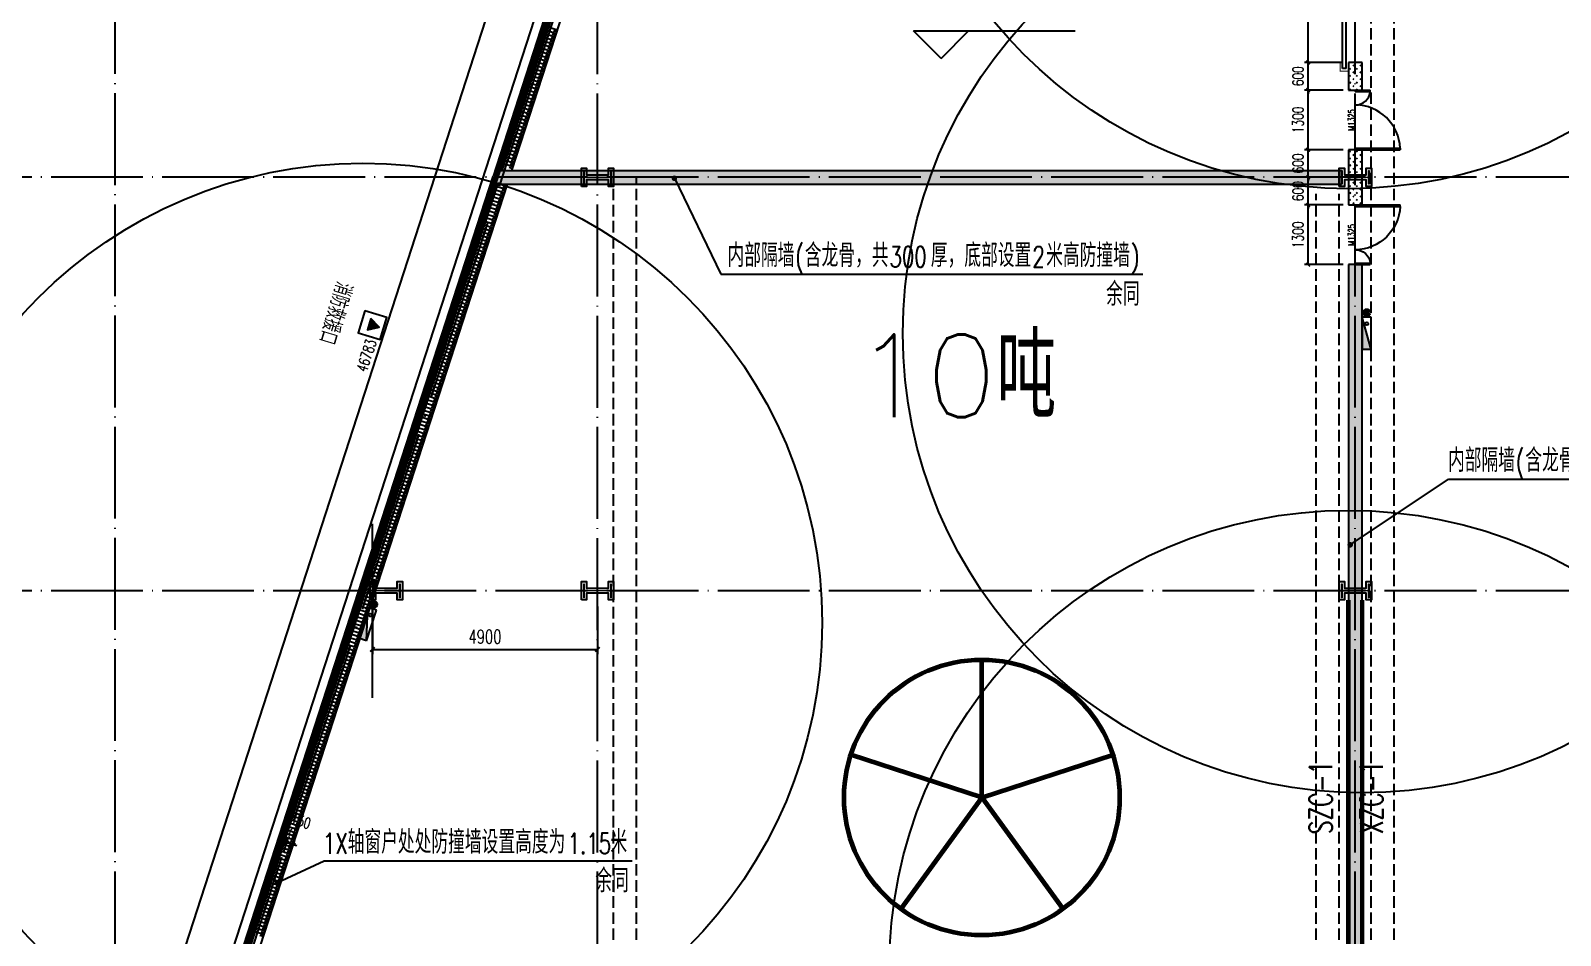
# Model space of a CAD drawing. Extents: x -1313754 to 847533, y 489853 to 941203.
# Drawn here: x -255799 to -222487, y 770318 to 790014 of the extents above; entities that cross this region are included whole.
import ezdxf
from ezdxf.enums import TextEntityAlignment as Align

# ---------------------------------------------------------------- set-up
doc = ezdxf.new("R2010")
doc.units = 0
doc.header["$LTSCALE"] = 1000
doc.header["$MEASUREMENT"] = 0
for name, pattern in [('10平面$0$DASH', [0.35, 0.25, -0.1]), ('CENTER', [2, 1.25, -0.25, 0.25, -0.25]), ('DASH', [0.35, 0.25, -0.1]), ('DOTE', [2.42, 2, -0.2, 0.02, -0.2])]:
    doc.linetypes.add(name, pattern=pattern)
doc.layers.get('Defpoints').update_dxf_attribs({"color": 210})
for name, color, linetype in [('10平面$0$WINDOW', 4, 'Continuous'), ('10平面$0$WINDOW_TEXT', 7, 'Continuous'), ('99平面图例外参$0$A-HATCH-2', 251, 'Continuous'), ('A-AXIS-D', 1, 'Continuous'), ('A-AXIS-DOTE', 14, 'DOTE'), ('A-AXIS-DP', 126, 'Continuous'), ('A-HATCH-2', 251, 'Continuous'), ('A-LIN-V', 9, 'Continuous'), ('A-SFCE', 30, 'Continuous'), ('A-TEXT', 61, 'Continuous'), ('A-WINDOW', 140, 'Continuous'), ('AS-WALL', 40, 'Continuous'), ('AS-结构边线层', 200, 'Continuous'), ('DIM_SYMB', 3, 'Continuous'), ('PUB_HATCH', 8, 'Continuous'), ('PUB_TEXT', 7, 'Continuous'), ('RP-N2-01$0$$0$A-WIND-J', 1, 'Continuous'), ('RP-N2-01$0$A-WIND-J', 3, 'Continuous'), ('SB_ZF消火栓', 10, 'Continuous'), ('建-墙-幕', 4, 'Continuous'), ('建-标高', 3, 'Continuous')]:
    doc.layers.add(name, color=color, linetype=linetype)
doc.layers.add('A-加建区域', color=47, linetype='Continuous', plot=False)
for name, color, linetype, lineweight in [('LG-ZF消防', 1, 'Continuous', 60), ('S-col', 2, 'Continuous', 0), ('THIN', 7, 'Continuous', 0), ('柱间支撑', 6, 'CENTER', 0)]:
    doc.layers.add(name, color=color, linetype=linetype, lineweight=lineweight)
doc.styles.add('10平面$0$_TCH_WINDOW', font='SIMPLEX', dxfattribs={"height": 3.5, "bigfont": 'GBCBIG'})
doc.styles.add('_TCH_DIM', font='SIMPLEX', dxfattribs={"bigfont": 'GBCBIG'})
doc.styles.add('_TCH_DIM_T3', font='SIMPLEX', dxfattribs={"width": 0.705882, "bigfont": 'GBCBIG'})
doc.styles.add('A-STANDARD', font='SIMPLEX', dxfattribs={"bigfont": 'GBCBIG'})
doc.styles.add('TSSD_Rein', font='tj-romans1.shx', dxfattribs={"width": 0.7, "bigfont": 'tj-hztxt.shx'})
doc.dimstyles.new('_TCH_ARCH&&100', dxfattribs={"dimtxt": 297.5, "dimasz": 100, "dimexe": 100, "dimexo": 100, "dimgap": 126.25, "dimtad": 1, "dimdec": 0, "dimzin": 0, "dimdsep": 46, "dimtxsty": '_TCH_DIM_T3', "dimblk": 'ARCHTICK', "dimcen": 0.09, "dimclrt": 7, "dimazin": 2, "dimtfac": 1, "dimtdec": 0, "dimtix": 1, "dimtmove": 2, "dimatfit": 3, "dimfxl": 0, "dimtolj": 1, "dimtzin": 0, "dimarcsym": 0})
doc.dimstyles.new('_TCH_ARCH&&80', dxfattribs={"dimtxt": 238, "dimasz": 80, "dimexe": 80, "dimexo": 80, "dimgap": 101, "dimtad": 1, "dimdec": 0, "dimzin": 0, "dimdsep": 46, "dimtxsty": '_TCH_DIM_T3', "dimblk": 'ARCHTICK', "dimcen": 0.09, "dimclrt": 7, "dimazin": 2, "dimtfac": 1, "dimtdec": 0, "dimtix": 1, "dimtmove": 2, "dimatfit": 3, "dimfxl": 0, "dimtolj": 1, "dimtzin": 0, "dimarcsym": 0})
pattern_1 = [(45, (25.49, 21.51), (-75.000002, 75.000002), [24, -82.06602]), (135, (192.46, 21.51), (-75.000002, -75.000002), [24, -82.06602])]

# ---------------------------------------------------------------- blocks, each defined once
blk = doc.blocks.new('_ArchTick')
at = {"color": 0, "linetype": 'ByBlock', "const_width": 0.4}
blk.add_lwpolyline([(-0.5, -0.5), (0.5, 0.5)], dxfattribs=at)
blk = doc.blocks.new('*D1481')
at = {"layer": 'A-AXIS-D', "color": 0, "lineweight": -2}
for p, q in [((-27618, -27340), (-27618, -28377)), ((-22718, -27340), (-22718, -28377)), ((-27618, -28277), (-22718, -28277))]:
    blk.add_line(p, q, dxfattribs=at)
at = {"layer": 'Defpoints', "color": 0}
for p in [(-27618, -27240), (-22718, -27240), (-22718, -28277)]:
    blk.add_point(p, dxfattribs=at)
at = {"layer": 'A-AXIS-D', "color": 0, "lineweight": -2, "xscale": 100, "yscale": 100, "zscale": 100, "rotation": 180}
blk.add_blockref('_ArchTick', (-27618, -28277), dxfattribs=at)
at = {"layer": 'A-AXIS-D', "color": 0, "lineweight": -2, "xscale": 100, "yscale": 100, "zscale": 100}
blk.add_blockref('_ArchTick', (-22718, -28277), dxfattribs=at)
at = {"layer": 'A-AXIS-D', "color": 7, "insert": (-25168, -28002), "char_height": 297.5, "attachment_point": 5, "style": '_TCH_DIM_T3'}
blk.add_mtext('\\A1;4900', dxfattribs=at)
blk = doc.blocks.new('G$C1A8DA1F8')
at = {"color": 2, "style": 'A-STANDARD'}
blk.add_text('10吨', height=1800, dxfattribs=at).set_placement((-2536, -801))
blk = doc.blocks.new('43243')
at = {"layer": 'AS-结构边线层'}
blk.add_lwpolyline([(-230898, 832220), (-254254, 760236), (-254254, 741420), (-248304, 741420), (-248304, 741670), (-246204, 741670), (-246204, 741420), (-231804, 741420), (-231804, 741670), (-229704, 741670), (-229704, 741420), (-228964, 741420), (-228964, 741250), (-222244, 741250)], dxfattribs=at)
blk = doc.blocks.new('_FZH')
at = {"layer": 'A-HATCH-2'}
blk.add_lwpolyline([(-0.437, -0.25), (-0.437, 0.25), (-0.297, 0.25), (-0.297, 0.067), (0.298, 0.067), (0.298, 0.25), (0.438, 0.25), (0.438, -0.25), (0.298, -0.25), (0.298, -0.068), (-0.297, -0.068), (-0.297, -0.25)], close=True, dxfattribs=at)
at = {"layer": 'S-col'}
blk.add_lwpolyline([(-0.375, -0.188), (-0.375, 0.187), (-0.36, 0.187), (-0.36, 0.005), (0.36, 0.005), (0.36, 0.187), (0.375, 0.187), (0.375, -0.188), (0.36, -0.188), (0.36, -0.005), (-0.36, -0.005), (-0.36, -0.188)], close=True, dxfattribs=at)
blk = doc.blocks.new('w4234324')
at = {"xscale": 800.0000000000005, "yscale": 800.0000000000005, "zscale": 800.0000000000005}
for p in [(-243454, 786820), (-226954, 786820), (-248054, 777820), (-243454, 777820), (-226954, 777820)]:
    blk.add_blockref('_FZH', p, dxfattribs=at)
blk = doc.blocks.new('3243243')
at = {"layer": 'A-HATCH-2', "linetype": 'DASH'}
for p, q in [((-226604.2, 741520), (-226604.2, 832220)), ((-226104.2, 741520), (-226104.2, 832220)), ((-243104.2, 741520), (-243104.2, 786820)), ((-242604.2, 741520), (-242604.2, 786820)), ((-227804.2, 741520), (-227804.2, 786460)), ((-227304.2, 741520), (-227304.2, 786460))]:
    blk.add_line(p, q, dxfattribs=at)
blk = doc.blocks.new('w4324324')
at = {"layer": 'A-HATCH-2', "lineweight": 60}
for q in [(-1694760, 686605), (-1697614, 684532), (-1691907, 684532), (-1696524, 681178), (-1692997, 681178)]:
    blk.add_line((-1694760, 683605), q, dxfattribs=at)
blk.add_circle((-1694760, 683605), 3000, dxfattribs=at)
blk = doc.blocks.new('w423432')
at = {"layer": 'A-LIN-V'}
blk.add_blockref('w4324324', (-65880, -49500), dxfattribs=at)
blk = doc.blocks.new('RP-N2-01$0$$0$xfjy')
at = {"layer": 'RP-N2-01$0$$0$A-WIND-J'}
h = blk.add_hatch(color=256, dxfattribs=at)
h.dxf.hatch_style = 1
h.paths.add_polyline_path([(1141876, -26214), (1142135, -26214), (1142005, -25989)])
at = {"layer": 'RP-N2-01$0$$0$A-WIND-J', "const_width": 25}
blk.add_lwpolyline([(1141755, -25889), (1141755, -26389), (1142255, -26389), (1142255, -25889)], close=True, dxfattribs=at)
at = {"layer": 'RP-N2-01$0$$0$A-WIND-J'}
for points in [[(1141755, -26389), (1142255, -26389), (1142255, -25889), (1141755, -25889)], [(1141876, -26214), (1142135, -26214), (1142005, -25989)]]:
    blk.add_lwpolyline(points, close=True, dxfattribs=at)
blk = doc.blocks.new('RP-N2-01$0$xfjy')
at = {"layer": 'RP-N2-01$0$$0$A-WIND-J'}
blk.add_blockref('RP-N2-01$0$$0$xfjy', (0, 0), dxfattribs=at)
blk = doc.blocks.new('1232')
at = {"layer": 'RP-N2-01$0$A-WIND-J', "rotation": 253.2410415830264}
blk.add_blockref('RP-N2-01$0$xfjy', (105966, 1869566, 0), dxfattribs=at)
at = {"layer": 'A-TEXT', "style": '_TCH_DIM'}
blk.add_text('消防救援口', height=384.1, rotation=253.241, dxfattribs=at).set_placement((-249140, 784581, 0))
blk = doc.blocks.new('23124232432')
at = {"layer": '柱间支撑', "const_width": 100}
for points in [[(-227104, 777620), (-227104, 769020)], [(-226804, 777620), (-226804, 769020)]]:
    blk.add_lwpolyline(points, dxfattribs=at)
at = {"layer": 'THIN', "style": 'TSSD_Rein', "width": 0.7}
for s, p in [('SZC-1', (-227304, 773320)), ('XZC-1', (-226200, 773320))]:
    blk.add_text(s, height=500, rotation=90, dxfattribs=at).set_placement(p, align=Align.BOTTOM_CENTER)
blk = doc.blocks.new('3333')
at = {"layer": 'A-SFCE', "const_width": 20}
blk.add_lwpolyline([(-227064, 766320), (-227064, 766510), (-227244, 766510), (-227244, 766320)], dxfattribs=at)
blk = doc.blocks.new('99平面图例外参$0$$LinePat$填挖边坡')
at = {"color": 0}
for p, q in [((0, 0), (0, -1500)), ((300, 0), (300, -600))]:
    blk.add_line(p, q, dxfattribs=at)
at = {"layer": 'Defpoints', "color": 0}
blk.add_point((600, 0), dxfattribs=at)
blk = doc.blocks.new('34242343243')
at = {"layer": 'A-LIN-V'}
for p, q in [((-245527, 786970), (-239761, 804742)), ((-245317, 786970), (-239571, 804680)), ((-254054, 760690), (-245625, 786670)), ((-253854, 760659), (-245414, 786670))]:
    blk.add_line(p, q, dxfattribs=at)
at = {"layer": '99平面图例外参$0$A-HATCH-2', "color": 203, "yscale": 0.1333333333333333, "zscale": 0.1333333333333333, "rotation": 252.0237134181383}
for p, xscale in [((-244401, 789794), 0.1337555067000686), ((-244376, 789871), 0.1337555067000686), ((-244351, 789947), 0.1337555067000686), ((-244326, 790023), 0.1337555067000686), ((-244500, 789489), 0.1337555067000686), ((-244475, 789565), 0.1337555067000686), ((-244450, 789642), 0.1337555067000686), ((-244425, 789718), 0.1337555067000686), ((-244624, 789107), 0.1337555067000686), ((-244599, 789184), 0.1337555067000686), ((-244574, 789260), 0.1337555067000686), ((-244549, 789336), 0.1337555067000686), ((-244525, 789413), 0.1337555067000686), ((-244723, 788802), 0.1337555067000686), ((-244698, 788878), 0.1337555067000686), ((-244673, 788955), 0.1337555067000686), ((-244648, 789031), 0.1337555067000686), ((-244822, 788497), 0.1337555067000686), ((-244797, 788573), 0.1337555067000686), ((-244772, 788649), 0.1337555067000686), ((-244747, 788726), 0.1337555067000686), ((-244946, 788115), 0.1337555067000686), ((-244921, 788191), 0.1337555067000686), ((-244896, 788268), 0.1337555067000686), ((-244871, 788344), 0.1337555067000686), ((-244847, 788420), 0.1337555067000686), ((-245045, 787810), 0.1337555067000686), ((-245020, 787886), 0.1337555067000686), ((-244995, 787962), 0.1337555067000686), ((-244970, 788039), 0.1337555067000686), ((-245144, 787504), 0.1337555067000686), ((-245119, 787581), 0.1337555067000686), ((-245094, 787657), 0.1337555067000686), ((-245069, 787733), 0.1337555067000686), ((-245268, 787123), 0.1337555067000686), ((-245243, 787199), 0.1337555067000686), ((-245218, 787275), 0.1337555067000686), ((-245193, 787352), 0.1337555067000686), ((-245169, 787428), 0.1337555067000686), ((-245292, 787046), 0.1337555067000686), ((-245477, 786478), 0.1334514799811418), ((-245452, 786554), 0.1334514799811418), ((-245427, 786630), 0.1334514799811418), ((-245576, 786173), 0.1334514799811418), ((-245551, 786249), 0.1334514799811418), ((-245526, 786325), 0.1334514799811418), ((-245502, 786401), 0.1334514799811418), ((-245699, 785792), 0.1334514799811418), ((-245675, 785868), 0.1334514799811418), ((-245650, 785944), 0.1334514799811418), ((-245625, 786021), 0.1334514799811418), ((-245600, 786097), 0.1334514799811418), ((-245798, 785487), 0.1334514799811418), ((-245773, 785564), 0.1334514799811418), ((-245749, 785640), 0.1334514799811418), ((-245724, 785716), 0.1334514799811418), ((-245922, 785107), 0.1334514799811418), ((-245897, 785183), 0.1334514799811418), ((-245872, 785259), 0.1334514799811418), ((-245848, 785335), 0.1334514799811418), ((-245823, 785411), 0.1334514799811418), ((-246021, 784802), 0.1334514799811418), ((-245996, 784878), 0.1334514799811418), ((-245971, 784954), 0.1334514799811418), ((-245946, 785030), 0.1334514799811418), ((-246119, 784497), 0.1334514799811418), ((-246095, 784574), 0.1334514799811418), ((-246070, 784650), 0.1334514799811418), ((-246045, 784726), 0.1334514799811418), ((-246243, 784117), 0.1334514799811418), ((-246218, 784193), 0.1334514799811418), ((-246194, 784269), 0.1334514799811418), ((-246169, 784345), 0.1334514799811418), ((-246144, 784421), 0.1334514799811418), ((-246342, 783812), 0.1334514799811418), ((-246317, 783888), 0.1334514799811418), ((-246292, 783964), 0.1334514799811418), ((-246268, 784040), 0.1334514799811418), ((-246441, 783507), 0.1334514799811418), ((-246416, 783583), 0.1334514799811418), ((-246391, 783660), 0.1334514799811418), ((-246367, 783736), 0.1334514799811418), ((-246564, 783126), 0.1334514799811418), ((-246540, 783203), 0.1334514799811418), ((-246515, 783279), 0.1334514799811418), ((-246490, 783355), 0.1334514799811418), ((-246465, 783431), 0.1334514799811418), ((-246663, 782822), 0.1334514799811418), ((-246638, 782898), 0.1334514799811418), ((-246614, 782974), 0.1334514799811418), ((-246589, 783050), 0.1334514799811418), ((-246787, 782441), 0.1334514799811418), ((-246762, 782517), 0.1334514799811418), ((-246737, 782593), 0.1334514799811418), ((-246712, 782669), 0.1334514799811418), ((-246688, 782746), 0.1334514799811418), ((-246885, 782136), 0.1334514799811418), ((-246861, 782212), 0.1334514799811418), ((-246836, 782289), 0.1334514799811418), ((-246811, 782365), 0.1334514799811418), ((-246984, 781832), 0.1334514799811418), ((-246960, 781908), 0.1334514799811418), ((-246935, 781984), 0.1334514799811418), ((-246910, 782060), 0.1334514799811418), ((-247108, 781451), 0.1334514799811418), ((-247083, 781527), 0.1334514799811418), ((-247058, 781603), 0.1334514799811418), ((-247034, 781679), 0.1334514799811418), ((-247009, 781755), 0.1334514799811418), ((-247207, 781146), 0.1334514799811418), ((-247182, 781222), 0.1334514799811418), ((-247157, 781299), 0.1334514799811418), ((-247133, 781375), 0.1334514799811418), ((-247306, 780842), 0.1334514799811418), ((-247281, 780918), 0.1334514799811418), ((-247256, 780994), 0.1334514799811418), ((-247231, 781070), 0.1334514799811418), ((-247429, 780461), 0.1334514799811418), ((-247404, 780537), 0.1334514799811418), ((-247380, 780613), 0.1334514799811418), ((-247355, 780689), 0.1334514799811418), ((-247330, 780765), 0.1334514799811418), ((-247528, 780156), 0.1334514799811418), ((-247503, 780232), 0.1334514799811418), ((-247479, 780308), 0.1334514799811418), ((-247454, 780385), 0.1334514799811418), ((-247652, 779775), 0.1334514799811418), ((-247627, 779851), 0.1334514799811418), ((-247602, 779928), 0.1334514799811418), ((-247577, 780004), 0.1334514799811418), ((-247553, 780080), 0.1334514799811418), ((-247750, 779471), 0.1334514799811418), ((-247726, 779547), 0.1334514799811418), ((-247701, 779623), 0.1334514799811418), ((-247676, 779699), 0.1334514799811418), ((-247849, 779166), 0.1334514799811418), ((-247825, 779242), 0.1334514799811418), ((-247800, 779318), 0.1334514799811418), ((-247775, 779394), 0.1334514799811418), ((-247973, 778785), 0.1334514799811418), ((-247948, 778861), 0.1334514799811418), ((-247923, 778937), 0.1334514799811418), ((-247899, 779014), 0.1334514799811418), ((-247874, 779090), 0.1334514799811418), ((-248072, 778481), 0.1334514799811418), ((-248047, 778557), 0.1334514799811418), ((-248022, 778633), 0.1334514799811418), ((-247998, 778709), 0.1334514799811418), ((-248170, 778176), 0.1334514799811418), ((-248146, 778252), 0.1334514799811418), ((-248121, 778328), 0.1334514799811418), ((-248096, 778404), 0.1334514799811418), ((-248294, 777795), 0.1334514799811418), ((-248269, 777871), 0.1334514799811418), ((-248245, 777947), 0.1334514799811418), ((-248220, 778024), 0.1334514799811418), ((-248195, 778100), 0.1334514799811418), ((-248393, 777490), 0.1334514799811418), ((-248368, 777567), 0.1334514799811418), ((-248343, 777643), 0.1334514799811418), ((-248319, 777719), 0.1334514799811418), ((-248516, 777110), 0.1334514799811418), ((-248492, 777186), 0.1334514799811418), ((-248467, 777262), 0.1334514799811418), ((-248442, 777338), 0.1334514799811418), ((-248418, 777414), 0.1334514799811418), ((-248615, 776805), 0.1334514799811418), ((-248591, 776881), 0.1334514799811418), ((-248566, 776957), 0.1334514799811418), ((-248541, 777033), 0.1334514799811418), ((-248714, 776500), 0.1334514799811418), ((-248689, 776576), 0.1334514799811418), ((-248665, 776653), 0.1334514799811418), ((-248640, 776729), 0.1334514799811418), ((-248838, 776119), 0.1334514799811418), ((-248813, 776196), 0.1334514799811418), ((-248788, 776272), 0.1334514799811418), ((-248764, 776348), 0.1334514799811418), ((-248739, 776424), 0.1334514799811418), ((-248937, 775815), 0.1334514799811418), ((-248912, 775891), 0.1334514799811418), ((-248887, 775967), 0.1334514799811418), ((-248862, 776043), 0.1334514799811418), ((-249035, 775510), 0.1334514799811418), ((-249011, 775586), 0.1334514799811418), ((-248986, 775663), 0.1334514799811418), ((-248961, 775739), 0.1334514799811418), ((-249159, 775129), 0.1334514799811418), ((-249134, 775206), 0.1334514799811418), ((-249110, 775282), 0.1334514799811418), ((-249085, 775358), 0.1334514799811418), ((-249060, 775434), 0.1334514799811418), ((-249258, 774825), 0.1334514799811418), ((-249233, 774901), 0.1334514799811418), ((-249208, 774977), 0.1334514799811418), ((-249184, 775053), 0.1334514799811418), ((-249381, 774444), 0.1334514799811418), ((-249357, 774520), 0.1334514799811418), ((-249332, 774596), 0.1334514799811418), ((-249307, 774672), 0.1334514799811418), ((-249283, 774749), 0.1334514799811418), ((-249480, 774139), 0.1334514799811418), ((-249455, 774215), 0.1334514799811418), ((-249431, 774292), 0.1334514799811418), ((-249406, 774368), 0.1334514799811418), ((-249579, 773835), 0.1334514799811418), ((-249554, 773911), 0.1334514799811418), ((-249530, 773987), 0.1334514799811418), ((-249505, 774063), 0.1334514799811418), ((-249703, 773454), 0.1334514799811418), ((-249678, 773530), 0.1334514799811418), ((-249653, 773606), 0.1334514799811418), ((-249628, 773682), 0.1334514799811418), ((-249604, 773758), 0.1334514799811418), ((-249801, 773149), 0.1334514799811418), ((-249777, 773225), 0.1334514799811418), ((-249752, 773301), 0.1334514799811418), ((-249727, 773378), 0.1334514799811418), ((-249900, 772845), 0.1334514799811418), ((-249876, 772921), 0.1334514799811418), ((-249851, 772997), 0.1334514799811418), ((-249826, 773073), 0.1334514799811418), ((-250024, 772464), 0.1334514799811418), ((-249999, 772540), 0.1334514799811418), ((-249974, 772616), 0.1334514799811418), ((-249950, 772692), 0.1334514799811418), ((-249925, 772768), 0.1334514799811418), ((-250123, 772159), 0.1334514799811418), ((-250098, 772235), 0.1334514799811418), ((-250073, 772311), 0.1334514799811418), ((-250049, 772388), 0.1334514799811418), ((-250246, 771778), 0.1334514799811418), ((-250222, 771854), 0.1334514799811418), ((-250197, 771931), 0.1334514799811418), ((-250172, 772007), 0.1334514799811418), ((-250147, 772083), 0.1334514799811418), ((-250345, 771474), 0.1334514799811418), ((-250320, 771550), 0.1334514799811418), ((-250296, 771626), 0.1334514799811418), ((-250271, 771702), 0.1334514799811418), ((-250444, 771169), 0.1334514799811418), ((-250419, 771245), 0.1334514799811418), ((-250395, 771321), 0.1334514799811418), ((-250370, 771397), 0.1334514799811418), ((-250568, 770788), 0.1334514799811418), ((-250543, 770864), 0.1334514799811418), ((-250518, 770940), 0.1334514799811418), ((-250493, 771017), 0.1334514799811418), ((-250469, 771093), 0.1334514799811418), ((-250666, 770483), 0.1334514799811418), ((-250642, 770560), 0.1334514799811418), ((-250617, 770636), 0.1334514799811418), ((-250592, 770712), 0.1334514799811418), ((-250716, 770331), 0.1334514799811418), ((-250691, 770407), 0.1334514799811418)]:
    blk.add_blockref('99平面图例外参$0$$LinePat$填挖边坡', p, dxfattribs=dict(at, xscale=xscale))
at = {"layer": 'A-SFCE', "xscale": -1, "rotation": 180}
blk.add_blockref('3333', (-40, 1555640), dxfattribs=at)
blk = doc.blocks.new('DOOR2DLIB$SYSLIB$00000123')
at = {"color": 0}
for p, q in [((0.475, -0.001), (0.475, 0.752)), ((0.475, 0.752), (0.5, 0.752)), ((0.5, -0.001), (0.5, 0.752)), ((-0.5, 0), (-0.5, 0.252)), ((-0.475, 0.252), (-0.5, 0.252)), ((-0.475, 0), (-0.475, 0.252)), ((-0.475, 0), (-0.5, 0)), ((0.475, -0.001), (0.5, -0.001))]:
    blk.add_line(p, q, dxfattribs=at)
for centre, radius, start, end in [((0.505, -0.002), 0.755, 92.2493, 179.7238), ((-0.501, 0.003), 0.251, 359.7899, 84.0974)]:
    blk.add_arc(centre, radius, start, end, dxfattribs=at)
blk = doc.blocks.new('10平面$0$$DorLib2D$00000126')
at = {"color": 0, "linetype": 'Continuous'}
for p, q in [((-0.532, 0.5), (-0.532, 0.9)), ((0.532, 0.9), (0.532, 0.5))]:
    blk.add_line(p, q, dxfattribs=at)
at = {"color": 0, "linetype": '10平面$0$DASH'}
for p, q in [((-0.532, 0.9), (0.532, 0.9)), ((-0.532, 0.5), (0.532, 0.5))]:
    blk.add_line(p, q, dxfattribs=at)
blk = doc.blocks.new('423432433333')
at = {"layer": 'PUB_HATCH'}
h = blk.add_hatch(dxfattribs=at)
h.set_pattern_fill('石膏板', color=256, scale=30, style=0)
h.set_pattern_definition(pattern_1)
h.paths.add_polyline_path([(-224410, 789370), (-224410, 788770), (-224110, 788770), (-224110, 789370)])
h = blk.add_hatch(dxfattribs=at)
h.set_pattern_fill('石膏板', color=256, scale=30, style=0)
h.set_pattern_definition(pattern_1)
h.paths.add_polyline_path([(-224410, 787470), (-224410, 786270), (-224110, 786270), (-224110, 787470)])
h = blk.add_hatch(dxfattribs=at)
h.set_pattern_fill('石膏板', color=256, scale=30, style=0)
h.set_pattern_definition(pattern_1)
h.paths.add_polyline_path([(-224110, 766370), (-224110, 784970), (-224410, 784970), (-224410, 766370)])
at = {"layer": 'A-加建区域'}
blk.add_line((-224560, 786720), (-224560, 787020), dxfattribs=at)
at = {"layer": 'AS-WALL'}
for p, q in [((-224410, 789370), (-224410, 788770)), ((-224110, 789370), (-224410, 789370)), ((-224110, 788770), (-224110, 789370)), ((-224410, 788770), (-224110, 788770)), ((-224410, 787470), (-224410, 786270)), ((-224110, 787470), (-224410, 787470)), ((-224110, 786270), (-224110, 787470)), ((-224410, 786270), (-224110, 786270)), ((-224110, 784970), (-224410, 784970)), ((-224410, 784970), (-224410, 766370)), ((-224110, 766370), (-224110, 784970))]:
    blk.add_line(p, q, dxfattribs=at)
at = {"layer": '10平面$0$WINDOW'}
ref = blk.add_blockref('10平面$0$$DorLib2D$00000126', (-224360, 791370), dxfattribs=dict(at, xscale=4000, yscale=200, zscale=200, rotation=90.00000000093665))
ref.add_attrib('A', 'JLM4050', (-224216, 791016), dxfattribs={"layer": '10平面$0$WINDOW_TEXT', "ltscale": 500, "height": 148.8, "rotation": 90, "style": '10平面$0$_TCH_WINDOW', "width": 0.705882})
ref = blk.add_blockref('DOOR2DLIB$SYSLIB$00000123', (-224260, 788120), dxfattribs=dict(at, xscale=1300, yscale=1300, zscale=300, rotation=269.9999999990626))
ref.add_attrib('A', 'M1325', (-224267, 787885), dxfattribs={"layer": '10平面$0$WINDOW_TEXT', "ltscale": 500, "height": 148.8, "rotation": 90, "style": '10平面$0$_TCH_WINDOW', "width": 0.705882})
ref = blk.add_blockref('DOOR2DLIB$SYSLIB$00000123', (-224260, 785620), dxfattribs=dict(at, xscale=-1300, yscale=1300, zscale=300, rotation=269.9999999990626))
ref.add_attrib('A', 'M1325', (-224267, 785385), dxfattribs={"layer": '10平面$0$WINDOW_TEXT', "ltscale": 500, "height": 148.8, "rotation": 90, "style": '10平面$0$_TCH_WINDOW', "width": 0.705882})
blk = doc.blocks.new('A$C5D961328')
at = {"layer": 'SB_ZF消火栓'}
blk.add_hatch(color=256, dxfattribs=at).paths.add_polyline_path([(0, 40), (700, 40), (700, 240)])
at = {"layer": 'A-LIN-V', "ltscale": 500}
blk.add_circle((350, 40), 10001, dxfattribs=at)
at = {"layer": 'SB_ZF消火栓'}
for p, q in [((700, 240), (0, 240)), ((0, 240), (0, 40)), ((700, 240), (0, 40)), ((0, 40), (700, 40)), ((700, 240), (700, 40))]:
    blk.add_line(p, q, dxfattribs=at)
at = {"layer": 'SB_ZF消火栓', "color": 1}
blk.add_circle((140, 140), 32.5, dxfattribs=at)
blk = doc.blocks.new('43242343')
at = {"layer": 'LG-ZF消防', "linetype": 'Continuous'}
for centre in [(-226704, 783874), (-248330, 777523)]:
    blk.add_circle(centre, 50, dxfattribs=at)
blk = doc.blocks.new('234243242332')
at = {"layer": 'LG-ZF消防', "linetype": 'Continuous'}
blk.add_blockref('43242343', (0, 0), dxfattribs=at)
at = {"layer": 'SB_ZF消火栓'}
for p, rotation in [((-227064, 796224, -3000), 90), ((-226844, 783774), 270), ((-248494, 777471), 252.0237134181472), ((-227064, 769220), 90)]:
    blk.add_blockref('A$C5D961328', p, dxfattribs=dict(at, rotation=rotation))
blk = doc.blocks.new('*D173')
at = {"layer": 'A-AXIS-DP', "color": 0, "lineweight": -2}
for p, q in [((-250268, 772358), (-250344, 772383)), ((-250342, 772130), (-250244, 772434)), ((-250295, 772115), (-250196, 772419)), ((-250268, 772358), (-250221, 772343)), ((-250221, 772343), (-250145, 772318))]:
    blk.add_line(p, q, dxfattribs=at)
at = {"layer": 'Defpoints', "color": 0}
for p in [(-250221, 772343), (-250367, 772054), (-250320, 772039)]:
    blk.add_point(p, dxfattribs=at)
at = {"layer": 'A-AXIS-DP', "color": 0, "lineweight": -2, "xscale": 80, "yscale": 80, "zscale": 80}
for p, rotation in [((-250268, 772358), 342.0237134181228), ((-250221, 772343), 162.0237134181229)]:
    blk.add_blockref('_ArchTick', p, dxfattribs=dict(at, rotation=rotation))
at = {"layer": 'A-AXIS-DP', "color": 7, "insert": (-250177, 772560), "char_height": 238, "attachment_point": 5, "rotation": 342.0237, "style": '_TCH_DIM_T3'}
blk.add_mtext('\\A1;50', dxfattribs=at)
blk = doc.blocks.new('*D174')
at = {"layer": 'A-AXIS-DP', "color": 0, "lineweight": -2}
for p, q in [((-250221, 772343), (-250297, 772368)), ((-250295, 772115), (-250196, 772419)), ((-250221, 772343), (-250078, 772297)), ((-250152, 772068), (-250053, 772373)), ((-250078, 772297), (-250002, 772272))]:
    blk.add_line(p, q, dxfattribs=at)
at = {"layer": 'Defpoints', "color": 0}
for p in [(-250078, 772297), (-250320, 772039), (-250177, 771992)]:
    blk.add_point(p, dxfattribs=at)
at = {"layer": 'A-AXIS-DP', "color": 0, "lineweight": -2, "xscale": 80, "yscale": 80, "zscale": 80}
for p, rotation in [((-250221, 772343), 342.0237134181606), ((-250078, 772297), 162.0237134181606)]:
    blk.add_blockref('_ArchTick', p, dxfattribs=dict(at, rotation=rotation))
at = {"layer": 'A-AXIS-DP', "color": 7, "insert": (-249913, 772806), "char_height": 238, "attachment_point": 5, "rotation": 342.0237, "style": '_TCH_DIM_T3'}
blk.add_mtext('\\A1;150', dxfattribs=at)
blk = doc.blocks.new('*D886')
at = {"layer": 'A-AXIS-DP', "color": 0, "lineweight": -2}
for p, q in [((-227214, 793320), (-228060, 793320)), ((-227980, 789320), (-227980, 793320)), ((-227214, 789320), (-228060, 789320))]:
    blk.add_line(p, q, dxfattribs=at)
at = {"layer": 'Defpoints', "color": 0}
for p in [(-227980, 793320), (-227134, 793320), (-227134, 789320)]:
    blk.add_point(p, dxfattribs=at)
at = {"layer": 'A-AXIS-DP', "color": 0, "lineweight": -2, "xscale": 80, "yscale": 80, "zscale": 80}
for p, rotation in [((-227980, 793320), 90), ((-227980, 789320), 270)]:
    blk.add_blockref('_ArchTick', p, dxfattribs=dict(at, rotation=rotation))
at = {"layer": 'A-AXIS-DP', "color": 7, "insert": (-228200, 791320), "char_height": 238, "attachment_point": 5, "rotation": 90, "style": '_TCH_DIM_T3'}
blk.add_mtext('\\A1;4000', dxfattribs=at)
blk = doc.blocks.new('*D887')
at = {"layer": 'A-AXIS-DP', "color": 0, "lineweight": -2}
for p, q in [((-227214, 789320), (-228060, 789320)), ((-227980, 789320), (-227980, 789400)), ((-227980, 788720), (-227980, 789320)), ((-227214, 788720), (-228060, 788720)), ((-227980, 788720), (-227980, 788640))]:
    blk.add_line(p, q, dxfattribs=at)
at = {"layer": 'Defpoints', "color": 0}
for p in [(-227980, 789320), (-227134, 789320), (-227134, 788720)]:
    blk.add_point(p, dxfattribs=at)
at = {"layer": 'A-AXIS-DP', "color": 0, "lineweight": -2, "xscale": 80, "yscale": 80, "zscale": 80}
for p, rotation in [((-227980, 789320), 270), ((-227980, 788720), 90)]:
    blk.add_blockref('_ArchTick', p, dxfattribs=dict(at, rotation=rotation))
at = {"layer": 'A-AXIS-DP', "color": 7, "insert": (-228200, 789020), "char_height": 238, "attachment_point": 5, "rotation": 90, "style": '_TCH_DIM_T3'}
blk.add_mtext('\\A1;600', dxfattribs=at)
blk = doc.blocks.new('*D888')
at = {"layer": 'A-AXIS-DP', "color": 0, "lineweight": -2}
for p, q in [((-227214, 788720), (-228060, 788720)), ((-227980, 787420), (-227980, 788720)), ((-227214, 787420), (-228060, 787420))]:
    blk.add_line(p, q, dxfattribs=at)
at = {"layer": 'Defpoints', "color": 0}
for p in [(-227980, 788720), (-227134, 788720), (-227134, 787420)]:
    blk.add_point(p, dxfattribs=at)
at = {"layer": 'A-AXIS-DP', "color": 0, "lineweight": -2, "xscale": 80, "yscale": 80, "zscale": 80}
for p, rotation in [((-227980, 788720), 90), ((-227980, 787420), 270)]:
    blk.add_blockref('_ArchTick', p, dxfattribs=dict(at, rotation=rotation))
at = {"layer": 'A-AXIS-DP', "color": 7, "insert": (-228200, 788070), "char_height": 238, "attachment_point": 5, "rotation": 90, "style": '_TCH_DIM_T3'}
blk.add_mtext('\\A1;1300', dxfattribs=at)
blk = doc.blocks.new('*D889')
at = {"layer": 'A-AXIS-DP', "color": 0, "lineweight": -2}
for p, q in [((-227980, 787420), (-227980, 787500)), ((-227214, 787420), (-228060, 787420)), ((-227980, 786820), (-227980, 787420)), ((-227214, 786820), (-228060, 786820)), ((-227980, 786820), (-227980, 786740))]:
    blk.add_line(p, q, dxfattribs=at)
at = {"layer": 'Defpoints', "color": 0}
for p in [(-227980, 787420), (-227134, 787420), (-227134, 786820)]:
    blk.add_point(p, dxfattribs=at)
at = {"layer": 'A-AXIS-DP', "color": 0, "lineweight": -2, "xscale": 80, "yscale": 80, "zscale": 80}
for p, rotation in [((-227980, 787420), 270), ((-227980, 786820), 90)]:
    blk.add_blockref('_ArchTick', p, dxfattribs=dict(at, rotation=rotation))
at = {"layer": 'A-AXIS-DP', "color": 7, "insert": (-228200, 787120), "char_height": 238, "attachment_point": 5, "rotation": 90, "style": '_TCH_DIM_T3'}
blk.add_mtext('\\A1;600', dxfattribs=at)
blk = doc.blocks.new('*D890')
at = {"layer": 'A-AXIS-DP', "color": 0, "lineweight": -2}
for p, q in [((-227980, 786820), (-227980, 786900)), ((-227214, 786820), (-228060, 786820)), ((-227980, 786220), (-227980, 786820)), ((-227214, 786220), (-228060, 786220)), ((-227980, 786220), (-227980, 786140))]:
    blk.add_line(p, q, dxfattribs=at)
at = {"layer": 'Defpoints', "color": 0}
for p in [(-227980, 786820), (-227134, 786820), (-227134, 786220)]:
    blk.add_point(p, dxfattribs=at)
at = {"layer": 'A-AXIS-DP', "color": 0, "lineweight": -2, "xscale": 80, "yscale": 80, "zscale": 80}
for p, rotation in [((-227980, 786820), 270), ((-227980, 786220), 90)]:
    blk.add_blockref('_ArchTick', p, dxfattribs=dict(at, rotation=rotation))
at = {"layer": 'A-AXIS-DP', "color": 7, "insert": (-228200, 786520), "char_height": 238, "attachment_point": 5, "rotation": 90, "style": '_TCH_DIM_T3'}
blk.add_mtext('\\A1;600', dxfattribs=at)
blk = doc.blocks.new('*D891')
at = {"layer": 'A-AXIS-DP', "color": 0, "lineweight": -2}
for p, q in [((-227214, 786220), (-228060, 786220)), ((-227980, 784920), (-227980, 786220)), ((-227214, 784920), (-228060, 784920))]:
    blk.add_line(p, q, dxfattribs=at)
at = {"layer": 'Defpoints', "color": 0}
for p in [(-227980, 786220), (-227134, 786220), (-227134, 784920)]:
    blk.add_point(p, dxfattribs=at)
at = {"layer": 'A-AXIS-DP', "color": 0, "lineweight": -2, "xscale": 80, "yscale": 80, "zscale": 80}
for p, rotation in [((-227980, 786220), 90), ((-227980, 784920), 270)]:
    blk.add_blockref('_ArchTick', p, dxfattribs=dict(at, rotation=rotation))
at = {"layer": 'A-AXIS-DP', "color": 7, "insert": (-228200, 785570), "char_height": 238, "attachment_point": 5, "rotation": 90, "style": '_TCH_DIM_T3'}
blk.add_mtext('\\A1;1300', dxfattribs=at)
blk = doc.blocks.new('*D1212')
at = {"layer": 'A-AXIS-DP', "color": 0, "lineweight": -2}
for p, q in [((-255496, 760622), (-241058, 805122)), ((-239992, 804776), (-241134, 805146)), ((-254430, 760276), (-255572, 760647))]:
    blk.add_line(p, q, dxfattribs=at)
at = {"layer": 'Defpoints', "color": 0}
for p in [(-241058, 805122), (-239916, 804751), (-254354, 760252)]:
    blk.add_point(p, dxfattribs=at)
at = {"layer": 'A-AXIS-DP', "color": 0, "lineweight": -2, "xscale": 80, "yscale": 80, "zscale": 80}
for p, rotation in [((-241058, 805122), 72.02371341813644), ((-255496, 760622), 252.0237134181364)]:
    blk.add_blockref('_ArchTick', p, dxfattribs=dict(at, rotation=rotation))
at = {"layer": 'A-AXIS-DP', "color": 7, "insert": (-248486, 782940), "char_height": 238, "attachment_point": 5, "rotation": 72.0237, "style": '_TCH_DIM_T3'}
blk.add_mtext('\\A1;46783', dxfattribs=at)
blk = doc.blocks.new('dote')
at = {"layer": 'A-AXIS-DOTE'}
for p, q in [((-33217.8, -68988.9), (-33217.8, 36667.3)), ((-22717.8, -68994), (-22717.8, 36662.3)), ((-6217.8, -68993.9), (-6217.8, 36662.3)), ((76282.2, -18000), (-41310, -18000)), ((-27617.8, -29330), (-27617.8, -25540)), ((76282.2, -27000), (-41310, -27000))]:
    blk.add_line(p, q, dxfattribs=at)
at = {"layer": 'A-AXIS-DOTE', "ltscale": 2}
blk.add_lwpolyline([(-35305.3, -50417.4), (-8818.8, 31214.7)], dxfattribs=at)
at = {"layer": 'A-AXIS-D'}
dim = blk.add_linear_dim(base=(-22717.8, -28277.5), p1=(-27617.8, -27240), p2=(-22717.8, -27240), angle=0, dimstyle='_TCH_ARCH&&100', override={"dimgap": 0}, dxfattribs=at)
dim.commit()
dim.dimension.update_dxf_attribs({"geometry": '*D1481', "text_midpoint": (-25167.8, -28002.5), "dimtype": 161})

msp = doc.modelspace()

# ---------------------------------------------------------------- hatches: boundary and pattern name
at = {"layer": 'PUB_HATCH'}
h = msp.add_hatch(dxfattribs=at)
h.set_pattern_fill('石膏板', color=256, scale=30, style=0)
h.set_pattern_definition(pattern_1)
h.paths.add_polyline_path([(-245580, 786970), (-245677.3, 786670), (-227254.2, 786670), (-227254.2, 786970)])

# ---------------------------------------------------------------- linework, layer by layer
at = {"layer": 'A-LIN-V'}
msp.add_lwpolyline([(-254554.2, 757820), (-254554.2, 760283.3), (-235630.1, 818607.8), (-235344.7, 818515.3)], dxfattribs=at)
at = {"layer": 'AS-WALL'}
for p, q in [((-245580, 786970), (-227254.2, 786970)), ((-227254.2, 786970), (-227254.2, 786670)), ((-245677.3, 786670), (-227254.2, 786670))]:
    msp.add_line(p, q, dxfattribs=at)
at = {"layer": 'DIM_SYMB'}
for p, q in [((-241780, 786800), (-240770, 784710)), ((-241780, 786800), (-240770, 784710)), ((-240770, 784710), (-231578.9, 784710)), ((-227064.2, 778820), (-224924.2, 780250)), ((-227064.2, 778820), (-224924.2, 780250)), ((-224924.2, 780250), (-215890, 780250)), ((-250420.3, 771470.7), (-249406.5, 771939.5)), ((-250420.3, 771470.7), (-249406.5, 771939.5)), ((-249406.5, 771939.5), (-242702.3, 771939.5))]:
    msp.add_line(p, q, dxfattribs=at)
at = {"layer": 'DIM_SYMB', "const_width": 60}
for points in [[(-241793.1, 786827, 1), (-241766.9, 786773, 1)], [(-241793.1, 786827, 1), (-241766.9, 786773, 1)], [(-227089.1, 778803.3, 1), (-227039.2, 778836.7, 1)], [(-227089.1, 778803.3, 1), (-227039.2, 778836.7, 1)], [(-250447.5, 771458.1, 1), (-250393.1, 771483.3, 1)], [(-250447.5, 771458.1, 1), (-250393.1, 771483.3, 1)]]:
    msp.add_lwpolyline(points, format="xyb", close=True, dxfattribs=at)
at = {"layer": '建-墙-幕'}
for p, q in [((-234822.6, 820448.5), (-245728.7, 786835.4)), ((-245697, 786825.1), (-234790.9, 820438.2)), ((-245665.3, 786814.9), (-234759.2, 820427.9)), ((-245633.6, 786804.6), (-234727.5, 820417.6)), ((-254354.2, 760251.6), (-245728.7, 786835.4)), ((-254320.9, 760246.4), (-245697, 786825.1)), ((-254287.5, 760241.1), (-245665.3, 786814.9)), ((-254254.2, 760235.8), (-245633.6, 786804.6))]:
    msp.add_line(p, q, dxfattribs=at)
at = {"layer": '建-标高'}
for p, q in [((-235973.7, 789407.5), (-236573.7, 790007.5)), ((-236573.7, 790007.5), (-233053.7, 790007.5)), ((-235973.7, 789407.5), (-235373.7, 790007.5))]:
    msp.add_line(p, q, dxfattribs=at)

# ---------------------------------------------------------------- block references
for name, p in [('1232', (0, 0)), ('G$C1A8DA1F8', (-235310, 782400))]:
    msp.add_blockref(name, p)
at = {"layer": 'A-AXIS-DP'}
msp.add_blockref('3243243', (0, 0), dxfattribs=at)
at = {"layer": 'A-LIN-V'}
msp.add_blockref('w423432', (1525556.2, 139215), dxfattribs=at)
at = {"layer": 'A-WINDOW'}
for name in ['43243', 'w4234324']:
    msp.add_blockref(name, (0, 0), dxfattribs=at)
at = {"layer": 'A-加建区域'}
msp.add_blockref('423432433333', (-2694.2, -50), dxfattribs=at)
at = {"layer": 'AS-WALL'}
msp.add_blockref('dote', (-220736.4, 804820), dxfattribs=at)
at = {"layer": 'DIM_SYMB'}
msp.add_blockref('34242343243', (0, 0), dxfattribs=at)
at = {"layer": 'SB_ZF消火栓', "linetype": 'Continuous'}
msp.add_blockref('234243242332', (0, 0), dxfattribs=at)
at = {"layer": '柱间支撑'}
msp.add_blockref('23124232432', (0, 0), dxfattribs=at)

# ---------------------------------------------------------------- texts
at = {"layer": 'PUB_TEXT', "style": '_TCH_DIM'}
for s, height, p in [('内部隔墙', 506.38, (-240623.8, 784867.5)), ('含龙骨，共', 506.38, (-238939.3, 784867.5)), ('厚，底部设置', 506.38, (-236196.2, 784867.5)), ('米高防撞墙', 506.38, (-233684.5, 784867.5)), ('余同', 506.38, (-232378.7, 784027.5)), ('内部隔墙', 506.38, (-224934.8, 780407.5)), ('含龙骨，共', 506.38, (-223250.4, 780407.5)), ('轴窗户处处防撞墙设置高度为', 506.383, (-248894.6, 772097)), ('米', 506.4, (-243172.6, 772097)), ('余同', 506.38, (-243502.1, 771257))]:
    msp.add_text(s, height=height, dxfattribs=at).set_placement(p)
at = {"layer": 'PUB_TEXT', "style": '_TCH_DIM', "width": 0.705882}
for s, height, p in [('(', 446.2, (-239149.3, 784867.5)), ('300', 446.25, (-237096.2, 784867.5)), ('2', 446.2, (-233984.5, 784867.5)), (')', 446.2, (-231841.4, 784867.5)), ('(', 446.2, (-223460.4, 780407.5)), ('1X', 446.25, (-249434.6, 772097)), ('1.15', 446.25, (-244102.6, 772097))]:
    msp.add_text(s, height=height, dxfattribs=at).set_placement(p)

# ---------------------------------------------------------------- dimensions: what is measured, and where the dimension line sits
at = {"layer": 'A-AXIS-DP'}
for p1, p2, distance, picture, middle in [((-254354.2, 760251.6), (-239915.8, 804751.1), 1200.3, '*D1212', (-248486, 782939.7)), ((-227134.2, 789320), (-227134.2, 793320), 845.8, '*D886', (-228200, 791320)), ((-227134.2, 788720), (-227134.2, 789320), 845.8, '*D887', (-228200, 789020)), ((-227134.2, 787420), (-227134.2, 788720), 845.8, '*D888', (-228200, 788070)), ((-227134.2, 786820), (-227134.2, 787420), 845.8, '*D889', (-228200, 787120)), ((-227134.2, 786220), (-227134.2, 786820), 845.8, '*D890', (-228200, 786520)), ((-227134.2, 784920), (-227134.2, 786220), 845.8, '*D891', (-228200, 785570)), ((-250367.1, 772053.9), (-250319.5, 772038.5), 320, '*D173', (-250176.6, 772559.9))]:
    dim = msp.add_aligned_dim(p1=p1, p2=p2, distance=distance, dimstyle='_TCH_ARCH&&80', dxfattribs=at)
    dim.commit()
    dim.dimension.update_dxf_attribs({"geometry": picture, "text_midpoint": middle})
dim = msp.add_linear_dim(base=(-250078.1, 772296.6), p1=(-250319.5, 772038.5), p2=(-250176.8, 771992.2), angle=342.02371, dimstyle='_TCH_ARCH&&80', dxfattribs=at)
dim.commit()
dim.dimension.update_dxf_attribs({"geometry": '*D174', "text_midpoint": (-249912.9, 772805.8), "dimtype": 129})

doc.saveas('drawing.dxf')
